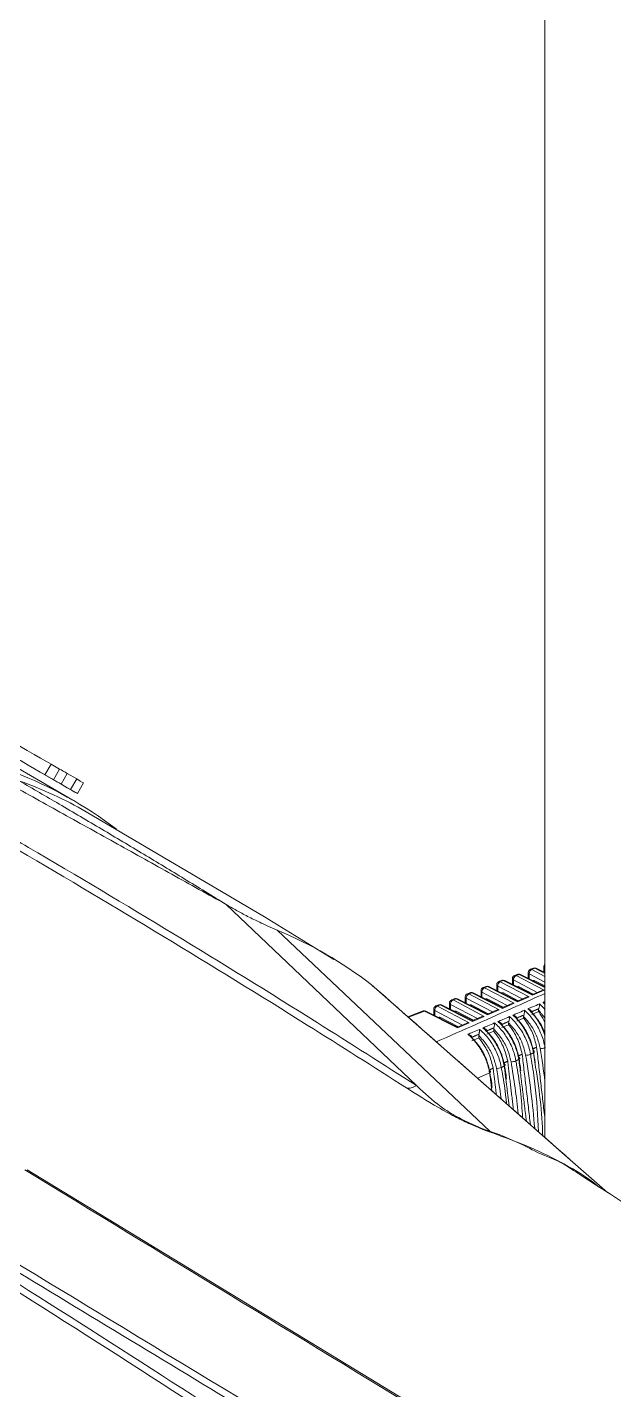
# Model space of a CAD drawing. Extents: x 11 to 120, y 2 to 94.
# Drawn here: x 89.914 to 91.631, y 16.967 to 20.957 of the extents above; entities that cross this region are included whole.
import ezdxf

# ---------------------------------------------------------------- set-up
doc = ezdxf.new("R2010")
doc.units = 0
doc.header["$MEASUREMENT"] = 0
doc.linetypes.add('SLD-Solid', pattern=[0])
doc.layers.add('OBJECT', color=7, linetype='CONTINUOUS')

msp = doc.modelspace()

# ---------------------------------------------------------------- linework, layer by layer
at = {"layer": 'OBJECT', "color": 7, "linetype": 'SLD-Solid', "lineweight": 15}
for p, q in [((91.4299, 23.5424), (91.4299, 17.7056)), ((90.0473, 18.6934), (89.3884, 19.0738)), ((89.4132, 19.0864), (90.0145, 18.7393)), ((89.9834, 18.7988), (89.9654, 18.7677)), ((89.9834, 18.7988), (90.0084, 18.7844)), ((89.9654, 18.7677), (89.9904, 18.7532)), ((90.0084, 18.7844), (89.9904, 18.7532)), ((90.0129, 18.7402), (90.0309, 18.7714)), ((90.0309, 18.7714), (90.0584, 18.7555)), ((90.0404, 18.7244), (90.0584, 18.7555)), ((90.0129, 18.7402), (90.0404, 18.7244)), ((90.0603, 18.7129), (90.0783, 18.7441)), ((90.496, 18.3881), (91.0533, 17.8578)), ((90.6456, 18.3126), (91.2685, 17.7237)), ((91.3963, 18.2017), (91.3874, 18.1982)), ((91.4004, 18.2011), (91.3915, 18.1977)), ((91.3915, 18.1977), (91.4299, 18.1775)), ((91.4299, 18.1861), (91.4004, 18.2011)), ((91.4299, 18.1883), (91.4044, 18.2013)), ((91.4271, 18.2068), (91.4271, 18.1897)), ((90.9206, 18.1538), (91.5041, 17.6402)), ((91.2887, 18.1531), (91.2887, 18.1359)), ((91.3039, 18.1659), (91.2951, 18.1624)), ((91.308, 18.1653), (91.2992, 18.1619)), ((91.2992, 18.1619), (91.3834, 18.1177)), ((91.3933, 18.122), (91.308, 18.1653)), ((91.3931, 18.1243), (91.3121, 18.1654)), ((91.3348, 18.171), (91.3348, 18.1539)), ((91.4073, 18.1304), (91.3377, 18.167)), ((91.3377, 18.167), (91.3377, 18.1524)), ((91.3501, 18.1838), (91.3412, 18.1803)), ((91.3542, 18.1832), (91.3453, 18.1798)), ((91.3453, 18.1798), (91.4273, 18.1368)), ((91.4299, 18.1448), (91.3542, 18.1832)), ((91.4299, 18.1469), (91.3582, 18.1834)), ((91.381, 18.1889), (91.381, 18.1718)), ((91.4299, 18.1607), (91.3839, 18.1848)), ((91.3839, 18.1848), (91.3839, 18.1703)), ((91.3966, 18.1652), (91.3951, 18.1646)), ((91.4007, 18.1647), (91.3974, 18.1634)), ((91.4299, 18.1494), (91.4007, 18.1647)), ((91.1964, 18.1173), (91.1964, 18.1001)), ((91.2758, 18.0732), (91.1993, 18.1133)), ((91.1993, 18.1133), (91.1993, 18.0986)), ((91.2116, 18.13), (91.2028, 18.1267)), ((91.2157, 18.1295), (91.2069, 18.1261)), ((91.2069, 18.1261), (91.2958, 18.0795)), ((91.3056, 18.0838), (91.2157, 18.1295)), ((91.3054, 18.0861), (91.2197, 18.1296)), ((91.2426, 18.1352), (91.2426, 18.118)), ((91.3196, 18.0923), (91.2454, 18.1312)), ((91.2454, 18.1312), (91.2454, 18.1166)), ((91.2577, 18.148), (91.249, 18.1446)), ((91.2618, 18.1474), (91.2531, 18.144)), ((91.2531, 18.144), (91.3396, 18.0986)), ((91.3494, 18.1029), (91.2618, 18.1474)), ((91.3493, 18.1052), (91.2659, 18.1475)), ((91.3635, 18.1113), (91.2916, 18.1491)), ((91.2916, 18.1491), (91.2916, 18.1345)), ((91.3043, 18.1294), (91.3027, 18.1288)), ((91.3084, 18.1289), (91.3051, 18.1276)), ((91.3517, 18.1062), (91.3084, 18.1289)), ((91.3504, 18.1473), (91.3489, 18.1467)), ((91.3747, 18.1162), (91.3493, 18.1052)), ((91.3834, 18.1177), (91.3494, 18.1029)), ((91.3545, 18.1468), (91.3513, 18.1455)), ((91.3955, 18.1253), (91.3545, 18.1468)), ((91.4185, 18.1353), (91.3931, 18.1243)), ((91.4273, 18.1368), (91.3933, 18.122)), ((91.073, 18.0763), (91.0285, 18.0591)), ((91.0302, 18.0576), (91.0771, 18.0758)), ((91.1741, 18.0265), (91.0771, 18.0758)), ((91.1739, 18.0288), (91.0812, 18.0759)), ((91.1042, 18.0816), (91.1042, 18.0642)), ((91.1881, 18.035), (91.107, 18.0775)), ((91.107, 18.0775), (91.107, 18.0628)), ((91.1192, 18.0942), (91.1106, 18.0909)), ((91.1233, 18.0937), (91.1147, 18.0904)), ((91.1147, 18.0904), (91.2081, 18.0414)), ((91.2179, 18.0456), (91.1233, 18.0937)), ((91.2178, 18.0479), (91.1273, 18.0938)), ((91.1503, 18.0994), (91.1503, 18.0822)), ((91.232, 18.0541), (91.1532, 18.0954)), ((91.1532, 18.0954), (91.1532, 18.0807)), ((91.1654, 18.1121), (91.1567, 18.1088)), ((91.1695, 18.1116), (91.1608, 18.1083)), ((91.1608, 18.1083), (91.2519, 18.0604)), ((91.1659, 18.0758), (91.1642, 18.0751)), ((91.17, 18.0752), (91.1665, 18.0739)), ((91.2618, 18.0647), (91.1695, 18.1116)), ((91.2202, 18.0489), (91.17, 18.0752)), ((91.2616, 18.067), (91.1735, 18.1117)), ((91.212, 18.0937), (91.2104, 18.093)), ((91.2161, 18.0931), (91.2127, 18.0918)), ((91.264, 18.068), (91.2161, 18.0931)), ((91.2582, 18.1116), (91.2565, 18.1109)), ((91.2623, 18.111), (91.2589, 18.1097)), ((91.287, 18.078), (91.2616, 18.067)), ((91.2958, 18.0795), (91.2618, 18.0647)), ((91.3078, 18.0871), (91.2623, 18.111)), ((91.3309, 18.0971), (91.3054, 18.0861)), ((91.3396, 18.0986), (91.3056, 18.0838)), ((91.4113, 18.0741), (91.3913, 18.0654)), ((91.4113, 18.0787), (91.4113, 18.0741)), ((91.1198, 18.0579), (91.118, 18.0572)), ((91.1239, 18.0574), (91.1204, 18.056)), ((91.1763, 18.0298), (91.1239, 18.0574)), ((91.1993, 18.0399), (91.1739, 18.0288)), ((91.2081, 18.0414), (91.1741, 18.0265)), ((91.2432, 18.059), (91.2178, 18.0479)), ((91.2519, 18.0604), (91.2179, 18.0456)), ((91.3236, 18.036), (91.3036, 18.0273)), ((91.3236, 18.0416), (91.3236, 18.036)), ((91.3675, 18.0551), (91.3475, 18.0464)), ((91.3675, 18.0602), (91.3675, 18.0551)), ((91.2359, 17.9978), (91.216, 17.9891)), ((91.2359, 18.0044), (91.2359, 17.9978)), ((91.2798, 18.0169), (91.2598, 18.0082)), ((91.2798, 18.023), (91.2798, 18.0169)), ((91.6134, 17.5442), (91.5041, 17.6402)), ((91.5041, 17.6402), (91.5061, 17.6385))]:
    msp.add_line(p, q, dxfattribs=at)
at = {"layer": 'OBJECT', "color": 7, "linetype": 'SLD-Solid', "lineweight": 15, "flags": 128}
for points in [[(89.8325, 18.886), (89.851, 18.8753), (89.8711, 18.8637), (89.8922, 18.8515), (89.9133, 18.8393), (89.9338, 18.8275), (89.9528, 18.8165), (89.9695, 18.8069), (89.9834, 18.7988)], [(89.9654, 18.7677), (89.9515, 18.7757), (89.9348, 18.7854), (89.9158, 18.7963), (89.8953, 18.8081), (89.8742, 18.8204), (89.8531, 18.8325), (89.833, 18.8441), (89.8145, 18.8548)], [(90.0129, 18.7402), (90.0066, 18.7439), (90.0003, 18.7475), (89.9947, 18.7508), (89.9902, 18.7534), (89.9874, 18.755), (89.9864, 18.7555), (89.9875, 18.7549), (89.9904, 18.7532)], [(90.0309, 18.7714), (90.0246, 18.7751), (90.0183, 18.7787), (90.0127, 18.782), (90.0084, 18.7844)], [(90.0584, 18.7555), (90.0689, 18.7495), (90.0756, 18.7456), (90.0783, 18.7441), (90.0783, 18.7441)], [(90.0145, 18.7393), (90.0306, 18.73), (90.0436, 18.7225), (90.0531, 18.717), (90.0587, 18.7138), (90.0603, 18.7129), (90.0576, 18.7144), (90.0509, 18.7183), (90.0404, 18.7244)], [(90.8118, 18.2271), (90.6088, 18.3516), (90.0859, 18.659)], [(91.396, 17.9597), (91.3971, 17.9591), (91.398, 17.9585), (91.3985, 17.9578), (91.3987, 17.9569), (91.3986, 17.9561), (91.3981, 17.9552), (91.3972, 17.9543), (91.3961, 17.9535)], [(91.3105, 17.9207), (91.3117, 17.9202), (91.3126, 17.9196), (91.3131, 17.9189), (91.3133, 17.9181), (91.3131, 17.9172), (91.3126, 17.9163), (91.3118, 17.9155), (91.3107, 17.9146)], [(91.3533, 17.9402), (91.3544, 17.9397), (91.3553, 17.939), (91.3558, 17.9383), (91.356, 17.9375), (91.3559, 17.9366), (91.3554, 17.9358), (91.3545, 17.9349), (91.3534, 17.9341)], [(91.2678, 17.9013), (91.269, 17.9008), (91.2698, 17.9002), (91.2704, 17.8994), (91.2706, 17.8986), (91.2704, 17.8978), (91.2699, 17.8969), (91.2691, 17.896), (91.2679, 17.8952)], [(92.9081, 15.7856), (91.5765, 16.5974), (89.9136, 17.6112)]]:
    msp.add_lwpolyline(points, dxfattribs=at)
at = {"layer": 'OBJECT', "color": 7, "linetype": 'SLD-Solid', "lineweight": 15}
for centre, radius, start, end in [((89.4597, 17.6755), 1.1753, 52.538, 69.3046), ((89.4974, 17.6386), 1.1785, 60.0267, 70.4603), ((90.2045, 17.2314), 1.1677, 52.1797, 67.8095), ((91.391, 18.1889), 0.01, 111.1945, 180), ((91.3981, 18.1851), 0.0143, 117.7215, 180.9237), ((91.3889, 18.1938), 0.00472, 56.7752, 108.7965), ((91.3999, 18.1923), 0.01, 63.0658, 111.1945), ((91.3978, 18.1972), 0.00472, 56.7752, 108.7965), ((91.4025, 18.1971), 0.00462, 65.6439, 117.5158), ((91.4371, 18.2068), 0.01, 136.2864, 180), ((91.4321, 18.2072), 0.00496, 185.3449, 245.3038), ((91.2987, 18.1531), 0.01, 111.1945, 180), ((91.2937, 18.1536), 0.00496, 185.3449, 245.3038), ((91.3058, 18.1493), 0.0143, 117.7215, 180.9237), ((91.2966, 18.158), 0.00472, 56.7752, 108.7965), ((91.3075, 18.1565), 0.01, 63.0658, 111.1945), ((91.3054, 18.1614), 0.00472, 56.7752, 108.7965), ((91.3101, 18.1612), 0.00462, 65.6439, 117.5158), ((91.3448, 18.171), 0.01, 111.1945, 180), ((91.3398, 18.1715), 0.00496, 185.3449, 245.3038), ((91.352, 18.1672), 0.0143, 117.7215, 180.9237), ((91.3428, 18.1759), 0.00472, 56.7752, 108.7965), ((91.3537, 18.1744), 0.01, 63.0658, 111.1945), ((91.3516, 18.1793), 0.00472, 56.7752, 108.7965), ((91.3563, 18.1791), 0.00462, 65.6439, 117.5158), ((91.3859, 18.1894), 0.00496, 185.3449, 245.3038), ((367.5257, 331.5295), 417.9885, 228.567155, 228.673272), ((91.2064, 18.1173), 0.01, 111.1945, 180), ((91.2014, 18.1178), 0.00496, 185.3449, 245.3038), ((91.2136, 18.1135), 0.0143, 117.7215, 180.9237), ((91.2044, 18.1222), 0.00472, 56.7752, 108.7965), ((91.2152, 18.1207), 0.01, 63.0658, 111.1945), ((91.2131, 18.1256), 0.00472, 56.7752, 108.7965), ((91.2178, 18.1254), 0.00462, 65.6439, 117.5158), ((91.2526, 18.1352), 0.01, 111.1945, 180), ((91.2475, 18.1357), 0.00496, 185.3449, 245.3038), ((91.2597, 18.1314), 0.0143, 117.7215, 180.9237), ((91.2505, 18.1401), 0.00472, 56.7752, 108.7965), ((91.2613, 18.1386), 0.01, 63.0658, 111.1945), ((91.2593, 18.1435), 0.00472, 56.7752, 108.7965), ((91.264, 18.1433), 0.00462, 65.6439, 117.5158), ((91.0766, 18.067), 0.01, 63.0658, 111.1945), ((91.0745, 18.0719), 0.00472, 56.7752, 108.7965), ((91.0793, 18.0717), 0.00462, 65.6439, 117.5158), ((91.1142, 18.0816), 0.01, 111.1945, 180), ((91.1091, 18.082), 0.00496, 185.3449, 245.3038), ((91.1213, 18.0777), 0.0143, 117.7215, 180.9237), ((91.1121, 18.0864), 0.00472, 56.7752, 108.7965), ((91.1228, 18.0849), 0.01, 63.0658, 111.1945), ((91.1207, 18.0898), 0.00472, 56.7752, 108.7965), ((91.1254, 18.0896), 0.00462, 65.6439, 117.5158), ((91.1603, 18.0994), 0.01, 111.1945, 180), ((91.1553, 18.0999), 0.00496, 185.3449, 245.3038), ((91.1674, 18.0956), 0.0143, 117.7215, 180.9237), ((91.1582, 18.1043), 0.00472, 56.7752, 108.7965), ((91.169, 18.1028), 0.01, 63.0658, 111.1945), ((91.1669, 18.1077), 0.00472, 56.7752, 108.7965), ((91.1716, 18.1075), 0.00462, 65.6439, 117.5158), ((91.4321, 18.1011), 0.00496, 185.3449, 245.3038), ((91.4206, 17.9855), 0.0191, 255.7083, 299.2359), ((91.3351, 17.9467), 0.0192, 256.1011, 300.2736), ((91.3778, 17.9661), 0.0191, 255.8744, 300.2608), ((91.2924, 17.9274), 0.0193, 256.3278, 300.2863), ((91.2958, 17.7552), 0.0417, 229.0092, 237.0617), ((74.4097, -9.1069), 31.7219, 51.58314, 57.31952)]:
    msp.add_arc(centre, radius, start, end, dxfattribs=at)
for centre, major_axis, ratio, start_param, end_param in [((91.4011, 18.1562), (-0.00492, 0.00878), 0.569277, 5.564272, 6.202582), ((91.3088, 18.1205), (-0.00492, 0.00878), 0.569277, 5.564272, 6.202582), ((91.3549, 18.1384), (-0.00492, 0.00878), 0.569277, 5.564272, 6.202582), ((91.383, 18.1089), (0.014, -0.0005), 0.628267, 1.558596, 2.22252), ((91.3928, 18.1132), (0.0003, 0.011), 0.034338, 5.635442, 6.267004), ((91.4268, 18.128), (0.014, -0.0005), 0.628267, 1.558596, 2.22252), ((91.1704, 18.0668), (-0.00492, 0.00878), 0.569277, 5.564272, 6.202582), ((91.2165, 18.0847), (-0.00492, 0.00878), 0.569277, 5.564272, 6.202582), ((91.2627, 18.1026), (-0.00492, 0.00878), 0.569277, 5.564272, 6.202582), ((91.2953, 18.0707), (0.014, -0.0005), 0.628267, 1.558596, 2.22252), ((91.3051, 18.075), (0.0003, 0.011), 0.034338, 5.635442, 6.267004), ((91.3391, 18.0898), (0.014, -0.0005), 0.628267, 1.558596, 2.22252), ((91.349, 18.0941), (0.0003, 0.011), 0.034338, 5.635442, 6.267004), ((91.1243, 18.0489), (-0.00492, 0.00878), 0.569277, 5.564272, 6.202582), ((91.2076, 18.0325), (0.014, -0.0005), 0.628267, 1.558596, 2.22252), ((91.2174, 18.0368), (0.0003, 0.011), 0.034338, 5.635442, 6.267004), ((91.2514, 18.0516), (0.014, -0.0005), 0.628267, 1.558596, 2.22252), ((91.2613, 18.0559), (0.0003, 0.011), 0.034338, 5.635442, 6.267004), ((91.1736, 18.0177), (0.0003, 0.011), 0.034338, 5.635442, 6.267004), ((89.8815, 18.4783), (-1.0895, 1.9203), 0.572321, 4.120394, 4.138642), ((89.8743, 18.4757), (-1.1181, 1.9031), 0.582398, 4.07704, 4.127029), ((89.7939, 18.4277), (-1.0927, 1.926), 0.572321, 4.12296, 4.145392), ((89.7866, 18.4251), (-1.1214, 1.9087), 0.582398, 4.054647, 4.133782), ((89.8377, 18.453), (-1.0911, 1.9232), 0.572321, 4.121867, 4.142021), ((89.8304, 18.4504), (-1.1197, 1.9059), 0.582398, 4.018311, 4.13041), ((89.75, 18.4024), (-1.0943, 1.9288), 0.572321, 4.123554, 4.148755), ((89.7427, 18.3998), (-1.123, 1.9115), 0.582398, 4.091495, 4.137147)]:
    msp.add_ellipse(centre, major_axis=major_axis, ratio=ratio, start_param=start_param, end_param=end_param, dxfattribs=at)
for points in [[(90.496, 18.3881), (89.8601, 18.7415)], [(90.9206, 18.1538), (90.9286, 18.1469)], [(91.412, 18.083), (91.3912, 18.0741)], [(91.4299, 18.0554), (91.4113, 18.0787)], [(91.424, 18.101), (91.4299, 18.1035)], [(91.429, 18.0961), (91.424, 18.101)], [(91.3242, 18.0455), (91.3035, 18.0367)], [(91.3681, 18.0642), (91.3474, 18.0554)], [(91.2365, 18.008), (91.2159, 17.9992)], [(91.2803, 18.0268), (91.2597, 18.0179)], [(91.3875, 17.9496), (91.3961, 17.9535)], [(91.3937, 17.9645), (91.4056, 17.9703)], [(91.4056, 17.9703), (91.4299, 17.7593)], [(91.3021, 17.9107), (91.3107, 17.9146)], [(91.3088, 17.9233), (91.3207, 17.9291)], [(91.3251, 17.7978), (91.3107, 17.9146)], [(91.3207, 17.9291), (91.3377, 17.7867)], [(91.3448, 17.9302), (91.3534, 17.9341)], [(91.3513, 17.9439), (91.3632, 17.9497)], [(91.3755, 17.7534), (91.3534, 17.9341)], [(91.3632, 17.9497), (91.3874, 17.743)], [(91.2326, 17.8792), (91.2679, 17.8952)], [(91.2663, 17.9028), (91.2782, 17.9086)], [(91.2745, 17.8423), (91.2679, 17.8952)], [(91.2782, 17.9086), (91.2877, 17.8307)], [(91.0533, 17.8577), (91.0533, 17.8578)], [(92.6585, 15.6336), (89.653, 17.4528)]]:
    msp.add_open_spline(points, degree=1, dxfattribs=at)
for points, knots in [([(89.8915, 18.7492), (89.9302, 18.7267), (90.0111, 18.6799), (90.1319, 18.6085), (90.2539, 18.5357), (90.3752, 18.4623), (90.4553, 18.4132), (90.496, 18.3881)], [0, 0, 0, 0, 0.187126, 0.391336, 0.595144, 0.79397, 1, 1, 1, 1]), ([(91.0248, 17.8507), (90.9278, 17.9124), (90.6918, 18.0625), (90.3131, 18.2951), (89.9719, 18.4986), (89.7707, 18.6152), (89.712, 18.6492)], [0, 0, 0, 0, 0.224142, 0.545792, 0.867469, 1, 1, 1, 1]), ([(89.7415, 18.6574), (89.8002, 18.6234), (90.0014, 18.5067), (90.3426, 18.303), (90.7207, 18.0698), (90.9565, 17.9195), (91.0533, 17.8577)], [0, 0, 0, 0, 0.132531, 0.454207, 0.77585, 1, 1, 1, 1]), ([(90.496, 18.3881), (90.4988, 18.3865), (90.5059, 18.3822), (90.5233, 18.3722), (90.5511, 18.3572), (90.586, 18.3396), (90.6201, 18.3235), (90.6368, 18.3163), (90.6456, 18.3126)], [0, 0, 0, 0, 0.061294, 0.157978, 0.353027, 0.568967, 0.775602, 1, 1, 1, 1]), ([(92.358, 15.5935), (92.351, 15.5985), (92.3159, 15.6235), (92.1685, 15.7284), (91.803, 15.9857), (91.2397, 16.3727), (90.4505, 16.8969), (89.5471, 17.4712), (88.7561, 17.9483), (88.3039, 18.2095), (88.1911, 18.2747)], [0, 0, 0, 0, 0.005085, 0.025423, 0.106777, 0.26949, 0.432262, 0.675585, 0.919105, 1, 1, 1, 1]), ([(88.2011, 18.2923), (88.3139, 18.2272), (88.7465, 17.9772), (89.4987, 17.5243), (90.4571, 16.9174), (91.4147, 16.2823), (92.0509, 15.8344), (92.3691, 15.6103)], [0, 0, 0, 0, 0.08089, 0.310253, 0.539781, 0.769807, 1, 1, 1, 1]), ([(91.4299, 18.1275), (91.4021, 18.115), (91.2967, 18.0673), (91.1902, 18.0203), (91.1117, 17.9857)], [0, 0, 0, 0, 0.264048, 1, 1, 1, 1]), ([(91.3361, 18.0638), (91.3408, 18.0658), (91.3521, 18.0706), (91.3635, 18.0754), (91.3702, 18.0783)], [0, 0, 0, 0, 0.412464, 1, 1, 1, 1]), ([(91.3702, 18.0783), (91.3702, 18.0782), (91.3702, 18.0776), (91.3701, 18.0755), (91.3698, 18.072), (91.3691, 18.0677), (91.3684, 18.0653), (91.3681, 18.0642)], [0, 0, 0, 0, 0.008242, 0.187016, 0.525647, 0.786187, 1, 1, 1, 1]), ([(91.3702, 18.0783), (91.3719, 18.0767), (91.3782, 18.0709), (91.393, 18.0548), (91.4118, 18.0265), (91.4251, 17.9946), (91.4288, 17.9758), (91.4301, 17.969)], [0, 0, 0, 0, 0.058731, 0.212374, 0.519887, 0.827777, 1, 1, 1, 1]), ([(91.38, 18.0824), (91.3847, 18.0844), (91.3961, 18.0892), (91.4075, 18.094), (91.4141, 18.0968)], [0, 0, 0, 0, 0.41243, 1, 1, 1, 1]), ([(91.4299, 18.0041), (91.4271, 18.0122), (91.4199, 18.0327), (91.403, 18.0578), (91.3883, 18.0746), (91.3818, 18.0808), (91.38, 18.0824)], [0, 0, 0, 0, 0.273826, 0.694944, 0.920371, 1, 1, 1, 1]), ([(91.3912, 18.0741), (91.3909, 18.0749), (91.3902, 18.0768), (91.3872, 18.0795), (91.3836, 18.0814), (91.381, 18.0822), (91.3801, 18.0824), (91.38, 18.0824)], [0, 0, 0, 0, 0.211945, 0.477991, 0.832968, 0.991967, 1, 1, 1, 1]), ([(91.4113, 18.0787), (91.4114, 18.0798), (91.4115, 18.0812), (91.4119, 18.0827), (91.412, 18.083)], [0, 0, 0, 0, 0.794582, 1, 1, 1, 1]), ([(91.4299, 18.0427), (91.4257, 18.0511), (91.4203, 18.0621), (91.413, 18.0718), (91.4113, 18.0741)], [0, 0, 0, 0, 0.76357, 1, 1, 1, 1]), ([(91.4141, 18.0968), (91.4141, 18.0968), (91.4141, 18.0962), (91.4141, 18.0943), (91.4138, 18.0908), (91.413, 18.0865), (91.4123, 18.084), (91.412, 18.083)], [0, 0, 0, 0, 0.008339, 0.166404, 0.51297, 0.780848, 1, 1, 1, 1]), ([(91.4141, 18.0968), (91.4158, 18.0952), (91.4213, 18.0901), (91.4264, 18.0842), (91.4299, 18.0801)], [0, 0, 0, 0, 0.312839, 1, 1, 1, 1]), ([(91.4299, 18.0984), (91.4287, 18.0991), (91.4269, 18.1002), (91.4248, 18.1008), (91.424, 18.101), (91.424, 18.101)], [0, 0, 0, 0, 0.655693, 0.980579, 1, 1, 1, 1]), ([(91.2482, 18.0265), (91.2529, 18.0285), (91.2642, 18.0333), (91.2756, 18.0382), (91.2823, 18.041)], [0, 0, 0, 0, 0.412528, 1, 1, 1, 1]), ([(91.2823, 18.041), (91.2823, 18.041), (91.2823, 18.04), (91.2822, 18.0376), (91.2818, 18.0338), (91.2812, 18.0299), (91.2806, 18.0278), (91.2803, 18.0268)], [0, 0, 0, 0, 0.00806, 0.282725, 0.593802, 0.796123, 1, 1, 1, 1]), ([(91.2823, 18.041), (91.2841, 18.0394), (91.2905, 18.0338), (91.3055, 18.018), (91.3248, 17.9902), (91.3391, 17.9575), (91.3432, 17.9378), (91.3448, 17.9302)], [0, 0, 0, 0, 0.059276, 0.209421, 0.509831, 0.810598, 1, 1, 1, 1]), ([(91.2921, 18.0452), (91.2968, 18.0472), (91.3082, 18.052), (91.3196, 18.0568), (91.3262, 18.0596)], [0, 0, 0, 0, 0.412497, 1, 1, 1, 1]), ([(91.3534, 17.9341), (91.3522, 17.9401), (91.3487, 17.9583), (91.3361, 17.9898), (91.3169, 18.0197), (91.3012, 18.037), (91.2939, 18.0436), (91.2921, 18.0452)], [0, 0, 0, 0, 0.150605, 0.454244, 0.75741, 0.940779, 1, 1, 1, 1]), ([(91.3035, 18.0367), (91.3033, 18.0375), (91.3027, 18.0394), (91.2998, 18.0421), (91.2962, 18.044), (91.2933, 18.0449), (91.2922, 18.0452), (91.2921, 18.0452)], [0, 0, 0, 0, 0.201835, 0.452547, 0.789382, 0.992117, 1, 1, 1, 1]), ([(91.3036, 18.0353), (91.3115, 18.0265), (91.3271, 18.0087), (91.345, 17.9745), (91.3505, 17.9518), (91.3533, 17.9402)], [0, 0, 0, 0, 0.328834, 0.657619, 1, 1, 1, 1]), ([(91.3236, 18.0416), (91.3237, 18.0427), (91.3238, 18.044), (91.3242, 18.0453), (91.3242, 18.0455)], [0, 0, 0, 0, 0.845441, 1, 1, 1, 1]), ([(91.3732, 17.9476), (91.3705, 17.9588), (91.3651, 17.9813), (91.3472, 18.0151), (91.3314, 18.0329), (91.3236, 18.0416)], [0, 0, 0, 0, 0.336123, 0.672318, 1, 1, 1, 1]), ([(91.3632, 17.9497), (91.3596, 17.9639), (91.353, 17.9905), (91.336, 18.0198), (91.3258, 18.0332), (91.3236, 18.036)], [0, 0, 0, 0, 0.477916, 0.890823, 1, 1, 1, 1]), ([(91.3262, 18.0596), (91.3262, 18.0596), (91.3262, 18.0589), (91.3262, 18.0568), (91.3259, 18.0532), (91.3252, 18.049), (91.3245, 18.0466), (91.3242, 18.0455)], [0, 0, 0, 0, 0.00815, 0.206907, 0.537753, 0.791262, 1, 1, 1, 1]), ([(91.3262, 18.0596), (91.328, 18.058), (91.3344, 18.0523), (91.3492, 18.0364), (91.3683, 18.0084), (91.3821, 17.976), (91.386, 17.9568), (91.3875, 17.9496)], [0, 0, 0, 0, 0.059002, 0.210856, 0.514734, 0.81898, 1, 1, 1, 1]), ([(91.3961, 17.9535), (91.395, 17.9595), (91.3915, 17.9777), (91.3789, 18.0092), (91.36, 18.0388), (91.3448, 18.0558), (91.3378, 18.0622), (91.3361, 18.0638)], [0, 0, 0, 0, 0.152333, 0.459461, 0.766109, 0.941054, 1, 1, 1, 1]), ([(91.3474, 18.0554), (91.3471, 18.0562), (91.3465, 18.0581), (91.3435, 18.0608), (91.3399, 18.0627), (91.3371, 18.0636), (91.3361, 18.0638), (91.3361, 18.0638)], [0, 0, 0, 0, 0.206748, 0.464933, 0.810722, 0.992044, 1, 1, 1, 1]), ([(91.3475, 18.0539), (91.3552, 18.0449), (91.3707, 18.0269), (91.3881, 17.9931), (91.3933, 17.9708), (91.396, 17.9597)], [0, 0, 0, 0, 0.333137, 0.666224, 1, 1, 1, 1]), ([(91.3675, 18.0602), (91.3675, 18.0613), (91.3676, 18.0626), (91.368, 18.064), (91.3681, 18.0642)], [0, 0, 0, 0, 0.81911, 1, 1, 1, 1]), ([(91.4158, 17.967), (91.4132, 17.9783), (91.4078, 18.0007), (91.3903, 18.0341), (91.3749, 18.0517), (91.3675, 18.0602)], [0, 0, 0, 0, 0.340601, 0.681276, 1, 1, 1, 1]), ([(91.4056, 17.9703), (91.4022, 17.9842), (91.3958, 18.0105), (91.3793, 18.0393), (91.3694, 18.0525), (91.3675, 18.0551)], [0, 0, 0, 0, 0.477552, 0.899063, 1, 1, 1, 1]), ([(91.3913, 18.0725), (91.3989, 18.0634), (91.414, 18.0452), (91.4268, 18.0223), (91.4299, 18.0111), (91.4299, 18.011)], [0, 0, 0, 0, 0.498207, 0.996335, 1, 1, 1, 1]), ([(91.2042, 18.0078), (91.2089, 18.0098), (91.2203, 18.0147), (91.2317, 18.0195), (91.2383, 18.0223)], [0, 0, 0, 0, 0.412557, 1, 1, 1, 1]), ([(91.2679, 17.8952), (91.2667, 17.9013), (91.2631, 17.9195), (91.2504, 17.9509), (91.2305, 17.9815), (91.2141, 17.9993), (91.2061, 18.0062), (91.2042, 18.0078)], [0, 0, 0, 0, 0.147376, 0.444496, 0.741154, 0.940222, 1, 1, 1, 1]), ([(91.2159, 17.9992), (91.2157, 18), (91.2151, 18.0018), (91.2125, 18.0045), (91.2087, 18.0066), (91.2057, 18.0075), (91.2043, 18.0078), (91.2042, 18.0078)], [0, 0, 0, 0, 0.192792, 0.429646, 0.749305, 0.992256, 1, 1, 1, 1]), ([(91.216, 17.9981), (91.2239, 17.9894), (91.2397, 17.9721), (91.2588, 17.9374), (91.2647, 17.9138), (91.2678, 17.9013)], [0, 0, 0, 0, 0.320862, 0.641681, 1, 1, 1, 1]), ([(91.2359, 18.0044), (91.236, 18.0055), (91.2361, 18.0066), (91.2364, 18.0078), (91.2365, 18.008)], [0, 0, 0, 0, 0.904059, 1, 1, 1, 1]), ([(91.2878, 17.9087), (91.2851, 17.9199), (91.2795, 17.9424), (91.2611, 17.977), (91.2445, 17.9951), (91.2359, 18.0044)], [0, 0, 0, 0, 0.327832, 0.655734, 1, 1, 1, 1]), ([(91.2782, 17.9086), (91.2753, 17.9208), (91.2693, 17.9453), (91.2526, 17.9763), (91.2402, 17.9923), (91.2359, 17.9978)], [0, 0, 0, 0, 0.396562, 0.793191, 1, 1, 1, 1]), ([(91.2383, 18.0223), (91.2383, 18.0223), (91.2384, 18.0212), (91.2383, 18.0188), (91.2379, 18.0149), (91.2373, 18.0111), (91.2367, 18.009), (91.2365, 18.008)], [0, 0, 0, 0, 0.007977, 0.2991, 0.602917, 0.800702, 1, 1, 1, 1]), ([(91.2383, 18.0223), (91.2402, 18.0207), (91.2467, 18.0152), (91.2618, 17.9996), (91.2812, 17.972), (91.2961, 17.9389), (91.3004, 17.9188), (91.3021, 17.9107)], [0, 0, 0, 0, 0.059553, 0.208066, 0.505163, 0.802607, 1, 1, 1, 1]), ([(91.3107, 17.9146), (91.3095, 17.9207), (91.3059, 17.9389), (91.2933, 17.9704), (91.2737, 18.0006), (91.2577, 18.0181), (91.25, 18.0249), (91.2482, 18.0265)], [0, 0, 0, 0, 0.148954, 0.449261, 0.7491, 0.940502, 1, 1, 1, 1]), ([(91.2597, 18.0179), (91.2595, 18.0188), (91.2589, 18.0206), (91.2562, 18.0233), (91.2524, 18.0253), (91.2495, 18.0262), (91.2482, 18.0265), (91.2482, 18.0265)], [0, 0, 0, 0, 0.197188, 0.440796, 0.768919, 0.992188, 1, 1, 1, 1]), ([(91.2598, 18.0167), (91.2677, 18.008), (91.2834, 17.9904), (91.3019, 17.956), (91.3076, 17.9328), (91.3105, 17.9207)], [0, 0, 0, 0, 0.324747, 0.649448, 1, 1, 1, 1]), ([(91.2798, 18.023), (91.2798, 18.0241), (91.2799, 18.0253), (91.2803, 18.0266), (91.2803, 18.0268)], [0, 0, 0, 0, 0.873708, 1, 1, 1, 1]), ([(91.3305, 17.9281), (91.3278, 17.9393), (91.3223, 17.9618), (91.3042, 17.996), (91.2879, 18.014), (91.2798, 18.023)], [0, 0, 0, 0, 0.331872, 0.663815, 1, 1, 1, 1]), ([(91.3207, 17.9291), (91.317, 17.9437), (91.3102, 17.9706), (91.2927, 18.0004), (91.2821, 18.0138), (91.2798, 18.0169)], [0, 0, 0, 0, 0.478249, 0.883044, 1, 1, 1, 1]), ([(91.4233, 17.7114), (91.4231, 17.7195), (91.4209, 17.7969), (91.4078, 17.8795), (91.3961, 17.9535)], [0, 0, 0, 0, 0.104519, 1, 1, 1, 1]), ([(91.3448, 17.9302), (91.3458, 17.9243), (91.3506, 17.8949), (91.36, 17.838), (91.3628, 17.7894), (91.3644, 17.7632)], [0, 0, 0, 0, 0.103621, 0.518168, 1, 1, 1, 1]), ([(91.3875, 17.9496), (91.3884, 17.9437), (91.3933, 17.9143), (91.4053, 17.8367), (91.4088, 17.7682), (91.4112, 17.722)], [0, 0, 0, 0, 0.075588, 0.377986, 1, 1, 1, 1]), ([(91.3021, 17.9107), (91.3031, 17.9049), (91.308, 17.8754), (91.3146, 17.8394), (91.3167, 17.8108), (91.3172, 17.8048)], [0, 0, 0, 0, 0.164973, 0.824966, 1, 1, 1, 1]), ([(91.0248, 17.8507), (91.0292, 17.8503), (91.0379, 17.8494), (91.0482, 17.855), (91.0533, 17.8577)], [0, 0, 0, 0, 0.499999, 1, 1, 1, 1]), ([(91.2731, 17.7202), (91.2638, 17.7235), (91.245, 17.7301), (91.2066, 17.7468), (91.1621, 17.7684), (91.0967, 17.8048), (91.0542, 17.8319), (91.0248, 17.8507)], [0, 0, 0, 0, 0.13867, 0.277419, 0.423115, 0.599885, 1, 1, 1, 1]), ([(91.0533, 17.8578), (91.0533, 17.8578), (91.0539, 17.8572), (91.0769, 17.8362), (91.1059, 17.8081), (91.1498, 17.7792), (91.1748, 17.7649), (91.1908, 17.7566), (91.2157, 17.7447), (91.2414, 17.7334), (91.2608, 17.7261), (91.2685, 17.7237), (91.2685, 17.7237)], [0, 0, 0, 0, 0.000008, 0.011235, 0.408406, 0.550964, 0.581776, 0.700643, 0.724685, 0.86239, 0.999992, 1, 1, 1, 1]), ([(91.2685, 17.7237), (91.2685, 17.7237), (91.3182, 17.7077), (91.3641, 17.6845), (91.4101, 17.6612)], [0, 0, 0, 0, 0.000009, 1, 1, 1, 1]), ([(91.538, 17.5931), (91.522, 17.6039), (91.4408, 17.6586), (91.3479, 17.6927), (91.2731, 17.7202)], [0, 0, 0, 0, 0.195885, 1, 1, 1, 1]), ([(91.4101, 17.6612), (91.4354, 17.6507), (91.4976, 17.6252), (91.5547, 17.5878), (91.5864, 17.5619), (91.5872, 17.5613)], [0, 0, 0, 0, 0.401098, 0.98608, 1, 1, 1, 1]), ([(92.9011, 15.7852), (92.894, 15.7895), (92.8587, 15.811), (92.7106, 15.9013), (92.1179, 16.2627), (91.155, 16.8497), (90.305, 17.3679), (89.9066, 17.6108)], [0, 0, 0, 0, 0.007069, 0.035343, 0.14844, 0.600828, 1, 1, 1, 1]), ([(89.6633, 17.4703), (89.6704, 17.4661), (89.7058, 17.4446), (89.8545, 17.3546), (90.4493, 16.9945), (91.4158, 16.4096), (92.2689, 15.8932), (92.6688, 15.6511)], [0, 0, 0, 0, 0.007069, 0.035343, 0.14844, 0.600828, 1, 1, 1, 1])]:
    msp.add_open_spline(points, degree=3, knots=knots, dxfattribs=at)

doc.saveas('drawing.dxf')
